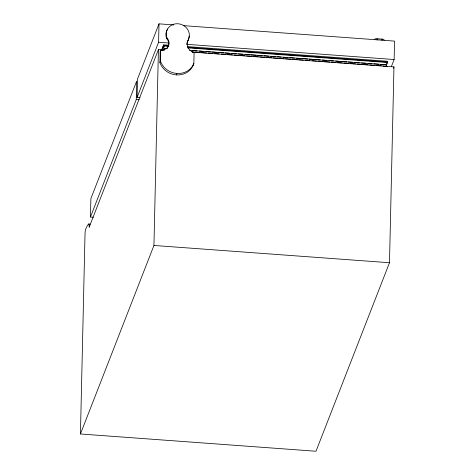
<?xml version="1.0" encoding="UTF-8"?>
<svg xmlns="http://www.w3.org/2000/svg" width="475" height="475" viewBox="0 0 475 475"><rect width="100%" height="100%" fill="white"/><g stroke="black" fill="none" stroke-linecap="round" stroke-linejoin="round"><path stroke-width="0.71" d="M192.387 52.108L393.965 66.886L389.488 262.734L315.988 451.25L80.441 433.978L85.007 234.454A3.966 0.493 -85.8 0 1 85.66 229.318A85.791 10.682 -85.8 0 1 88.677 223.992L90.155 224.099M90.458 217.016L90.873 198.609L136.681 81.124L136.26 99.53L90.458 217.016L93.409 217.229M140.06 97.577L137.109 97.357L137.53 78.951L159.012 23.845L173.779 24.932M80.441 433.978L153.942 245.462L158.424 49.614L164.332 50.047M137.109 97.357L158.591 42.251L159.012 23.845M159.909 62.629L160.164 51.585L160.728 50.136A8.111 7.458 21.3 0 0 168.316 46.164A8.111 7.458 21.3 0 0 166.933 37.828A11.709 10.771 21.3 0 1 178.042 23.75A11.709 10.771 21.3 0 1 188.474 39.407A9.316 8.568 21.3 0 0 194.097 52.583L193.842 63.626L193.277 65.075A17.896 16.459 21.3 0 1 176.344 74.896A17.896 16.459 21.3 0 1 159.909 62.629L160.473 61.18L160.728 50.136M168.785 45.238L163.632 44.858L161.743 50.415M193.277 65.075L193.313 63.603M377.114 39.965L377.138 38.742L382.048 39.098A2.482 0.92 1.3 0 1 384.15 40.185M382.019 40.328L382.048 39.098M391.447 66.411L394.137 59.523L394.559 41.117L183.38 25.632M163.703 50.142L164.421 49.786M158.424 49.614L89.163 227.258A5.611 0.701 -85.8 0 0 88.677 223.992M161.494 50.344L163.632 44.858M167.242 48.118A8.111 7.458 21.3 0 0 166.648 38.558L166.933 37.828M162.468 50.273L164.077 46.134L163.614 45.612L168.768 45.992M186.889 43.878A9.316 8.568 21.3 0 1 188.195 40.137L188.474 39.407M176.344 74.896L176.908 73.447A17.896 16.459 21.3 0 0 193.842 63.626M386.312 64.76L387.398 61.263L187.186 46.586M393.431 68.269L393.965 66.886M187.672 47.862L386.745 62.457L387.38 62.017L187.904 47.393M386.199 64.659C387.089 64.416 387.915 62.878 386.745 62.457M382.88 65.9C383.521 66.613 387.784 66.292 386.246 64.748L189.513 50.326M167.325 48.699L164.237 48.521L164.469 49.792M385.825 66.114L386.608 66.067L387.03 66.743M158.591 42.251L168.928 43.011M186.651 44.312L394.137 59.523M168.506 46.455C163.94 45.226 162.581 46.342 164.368 48.486M192.69 50.611L197.113 50.938M199.328 51.098L203.751 51.419M205.96 51.585L210.383 51.906M211.856 52.018L217.016 52.392M218.494 52.505L223.654 52.879M225.126 52.986L229.55 53.313M231.764 53.473L236.188 53.8M238.397 53.96L242.82 54.287M245.029 54.447L249.452 54.773M250.931 54.88L256.09 55.26M257.563 55.367L261.986 55.694M264.201 55.854L268.624 56.181M270.833 56.341L275.257 56.662M277.465 56.828L281.152 57.095M283.367 57.261L287.791 57.582M289.999 57.748L294.423 58.069M296.637 58.229L301.061 58.556M302.533 58.663L307.693 59.042M309.166 59.149L314.325 59.529M315.804 59.636L320.227 59.963M322.436 60.123L326.859 60.45M329.074 60.61L333.497 60.937M335.706 61.097L340.13 61.423M341.602 61.53L346.762 61.904M348.24 62.017L352.664 62.338M354.872 62.504L359.296 62.825M361.511 62.991L365.934 63.312M368.143 63.472L371.83 63.745M374.039 63.905L378.462 64.232M380.677 64.392L385.1 64.719M191.912 51.9L193.384 52.007M194.863 52.113L200.023 52.493M201.495 52.6L206.655 52.98M208.133 53.087L212.557 53.414M214.765 53.574L219.195 53.901M221.403 54.061L225.827 54.387M227.305 54.494L232.465 54.874M233.938 54.981L239.097 55.361M240.576 55.468L244.999 55.795M246.472 55.902L251.631 56.276M253.11 56.388L258.269 56.762M259.742 56.875L264.908 57.249M266.38 57.362L271.54 57.736M273.018 57.843L277.442 58.17M278.914 58.277L284.074 58.657M285.552 58.763L290.712 59.143M292.184 59.25L297.35 59.63M298.822 59.737L303.246 60.064M305.461 60.224L309.884 60.551M312.093 60.711L316.516 61.038M317.995 61.144L323.154 61.524M324.627 61.631L329.793 62.011M331.265 62.118L335.688 62.439M337.161 62.552L342.327 62.926M343.799 63.038L348.959 63.413M350.437 63.519L355.597 63.899M357.069 64.006L362.235 64.386M363.707 64.493L368.131 64.82M369.603 64.927L374.769 65.307M376.242 65.413L381.401 65.793M136.26 99.53L139.211 99.75M153.942 245.462L389.488 262.734M374.336 39.467A2.482 0.92 1.3 0 1 377.138 38.742M176.908 73.447A17.896 16.459 21.3 0 1 160.473 61.18M166.648 38.558A11.709 10.771 21.3 0 1 167.645 29.106M189.103 36.058A11.709 10.771 21.3 0 1 188.195 40.137"/></g></svg>
